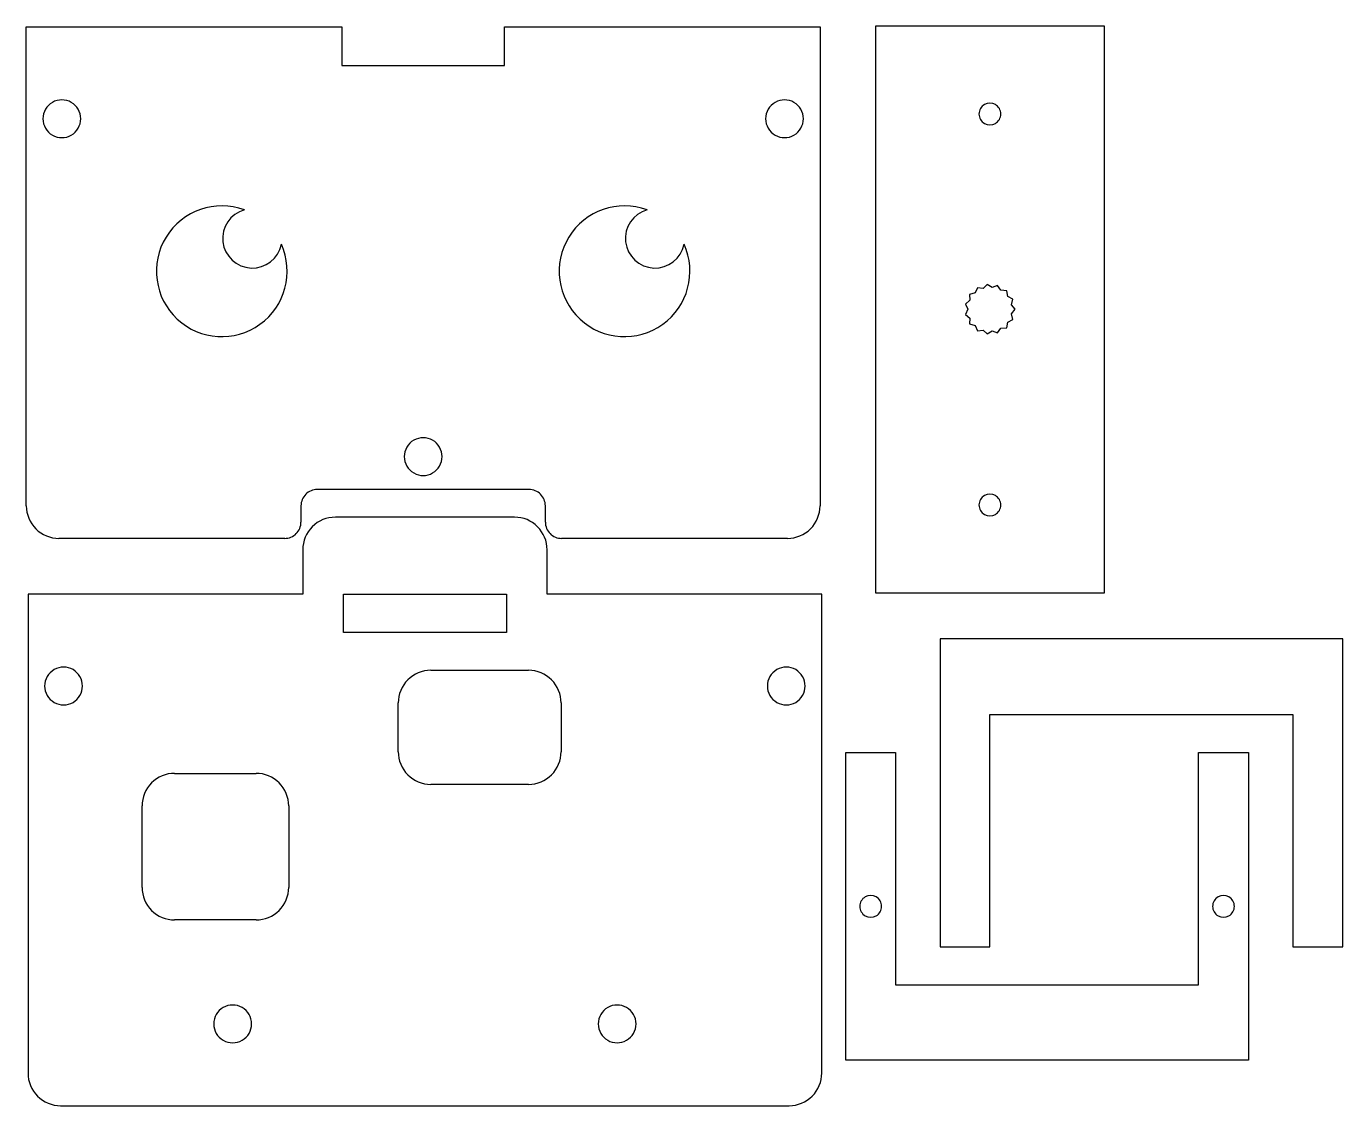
# Model space of a CAD drawing. Extents: x -105 to 105, y -106 to 105.
# Drawn here: x -3.7 to 99, y 20.3 to 104.4 of the extents above; entities that cross this region are included whole.
import ezdxf

# ---------------------------------------------------------------- set-up
doc = ezdxf.new("R2010")
doc.units = 0
doc.header["$MEASUREMENT"] = 0
doc.layers.add('LAYER_1', color=7, linetype='CONTINUOUS')
doc.layers.add('LAYER_10', color=7, linetype='CONTINUOUS')

msp = doc.modelspace()

# ---------------------------------------------------------------- linework, layer by layer
at = {"layer": 'LAYER_1'}
for points in [[(-3.6555, 67.0369), (-3.6555, 67.0369), (-3.6555, 104.3749), (-3.6555, 104.3749)], [(-3.6555, 104.3749), (-3.6555, 104.3749), (20.9317, 104.3749), (20.9317, 104.3749)], [(33.6317, 104.3749), (33.6317, 104.3749), (58.2245, 104.3749), (58.2245, 104.3749)], [(58.2245, 104.3749), (58.2245, 104.3749), (58.2245, 67.0369), (58.2245, 67.0369)], [(-0.1489, 98.488), (-0.6047, 98.7511), (-1.1662, 98.7511), (-1.6221, 98.488)], [(56.1911, 98.488), (55.7353, 98.7511), (55.1738, 98.7511), (54.7179, 98.488)], [(-1.6221, 98.488), (-2.0779, 98.2248), (-2.3587, 97.7385), (-2.3587, 97.2121)], [(0.5877, 97.2121), (0.5877, 97.7385), (0.307, 98.2248), (-0.1489, 98.488)], [(54.7179, 98.488), (54.2621, 98.2248), (53.9813, 97.7385), (53.9813, 97.2121)], [(56.9277, 97.2121), (56.9277, 97.7385), (56.647, 98.2248), (56.1911, 98.488)], [(-2.3587, 97.2121), (-2.3587, 96.6858), (-2.0779, 96.1995), (-1.6221, 95.9363)], [(-0.1489, 95.9363), (0.307, 96.1995), (0.5877, 96.6858), (0.5877, 97.2121)], [(0.5877, 97.2121), (0.5877, 97.2121), (0.5877, 97.2121), (0.5877, 97.2121)], [(53.9813, 97.2121), (53.9813, 96.6858), (54.2621, 96.1995), (54.7179, 95.9363)], [(56.1911, 95.9363), (56.647, 96.1995), (56.9277, 96.6858), (56.9277, 97.2121)], [(56.9277, 97.2121), (56.9277, 97.2121), (56.9277, 97.2121), (56.9277, 97.2121)], [(-1.6221, 95.9363), (-1.1662, 95.6731), (-0.6047, 95.6731), (-0.1489, 95.9363)], [(54.7179, 95.9363), (55.1738, 95.6731), (55.7353, 95.6731), (56.1911, 95.9363)], [(13.3439, 90.107), (11.0659, 90.9451), (8.5129, 90.06), (7.2425, 87.9916)], [(44.7383, 90.107), (42.4603, 90.9451), (39.9073, 90.06), (38.6369, 87.9916)], [(13.3439, 90.107), (12.2494, 89.8026), (11.539, 88.7472), (11.6691, 87.6186)], [(44.7383, 90.107), (43.6438, 89.8026), (42.9334, 88.7472), (43.0635, 87.6186)], [(7.2425, 87.9916), (5.9722, 85.9231), (6.3373, 83.2458), (8.1151, 81.593)], [(11.6691, 87.6186), (11.7991, 86.49), (12.7309, 85.6237), (13.866, 85.5762)], [(13.866, 85.5762), (15.001, 85.5287), (16.002, 86.314), (16.2259, 87.4278)], [(14.5602, 81.1886), (16.5306, 82.6061), (17.2276, 85.2168), (16.2259, 87.4278)], [(38.6369, 87.9916), (37.3666, 85.9231), (37.7317, 83.2458), (39.5095, 81.593)], [(43.0635, 87.6186), (43.1935, 86.49), (44.1253, 85.6237), (45.2604, 85.5762)], [(45.2604, 85.5762), (46.3954, 85.5287), (47.3964, 86.314), (47.6203, 87.4278)], [(45.9546, 81.1886), (47.925, 82.6061), (48.622, 85.2168), (47.6203, 87.4278)], [(8.1151, 81.593), (9.8929, 79.9403), (12.5897, 79.771), (14.5602, 81.1886)], [(39.5095, 81.593), (41.2873, 79.9403), (43.9841, 79.771), (45.9546, 81.1886)], [(26.5479, 72.1467), (26.0921, 71.8836), (25.8113, 71.3972), (25.8113, 70.8709)], [(28.0211, 72.1467), (27.5653, 72.4099), (27.0038, 72.4099), (26.5479, 72.1467)], [(28.7577, 70.8709), (28.7577, 71.3972), (28.477, 71.8836), (28.0211, 72.1467)], [(25.8113, 70.8709), (25.8113, 70.3446), (26.0921, 69.8582), (26.5479, 69.5951)], [(28.0211, 69.5951), (28.477, 69.8582), (28.7577, 70.3446), (28.7577, 70.8709)], [(28.7577, 70.8709), (28.7577, 70.8709), (28.7577, 70.8709), (28.7577, 70.8709)], [(26.5479, 69.5951), (27.0038, 69.3319), (27.5653, 69.3319), (28.0211, 69.5951)], [(18.1287, 67.935), (17.8906, 67.6968), (17.7567, 67.3738), (17.7567, 67.0369)], [(19.0267, 68.3069), (18.6899, 68.3069), (18.3669, 68.1731), (18.1287, 67.935)], [(35.5367, 68.3069), (35.5367, 68.3069), (19.0267, 68.3069), (19.0267, 68.3069)], [(36.4348, 67.935), (36.1966, 68.1731), (35.8736, 68.3069), (35.5367, 68.3069)], [(36.8067, 67.0369), (36.8067, 67.3738), (36.6729, 67.6968), (36.4348, 67.935)], [(-3.6555, 67.0369), (-3.6555, 66.3633), (-3.3878, 65.7172), (-2.9115, 65.2409)], [(17.7567, 67.0369), (17.7567, 67.0369), (17.7567, 65.7669), (17.7567, 65.7669)], [(36.8067, 65.7669), (36.8067, 65.7669), (36.8067, 67.0369), (36.8067, 67.0369)], [(57.4806, 65.2409), (57.9569, 65.7172), (58.2245, 66.3633), (58.2245, 67.0369)], [(17.3848, 64.8689), (17.6229, 65.1071), (17.7567, 65.4301), (17.7567, 65.7669)], [(20.4349, 66.1504), (19.7613, 66.1504), (19.1152, 65.8828), (18.6389, 65.4065)], [(34.4049, 66.1504), (34.4049, 66.1504), (20.4349, 66.1504), (20.4349, 66.1504)], [(36.201, 65.4065), (35.7246, 65.8828), (35.0786, 66.1504), (34.4049, 66.1504)], [(36.8067, 65.7669), (36.8067, 65.4301), (36.9406, 65.1071), (37.1787, 64.8689)], [(-2.9115, 65.2409), (-2.4352, 64.7645), (-1.7891, 64.4969), (-1.1155, 64.4969)], [(16.4867, 64.4969), (16.8236, 64.4969), (17.1466, 64.6307), (17.3848, 64.8689)], [(18.6389, 65.4065), (18.1625, 64.9301), (17.8949, 64.2841), (17.8949, 63.6104)], [(36.9449, 63.6104), (36.9449, 64.2841), (36.6773, 64.9301), (36.201, 65.4065)], [(37.1787, 64.8689), (37.4169, 64.6307), (37.7399, 64.4969), (38.0767, 64.4969)], [(55.6845, 64.4969), (56.3582, 64.4969), (57.0043, 64.7645), (57.4806, 65.2409)], [(16.4867, 64.4969), (16.4867, 64.4969), (-1.1155, 64.4969), (-1.1155, 64.4969)], [(55.6845, 64.4969), (55.6845, 64.4969), (38.0767, 64.4969), (38.0767, 64.4969)], [(17.8949, 63.6104), (17.8949, 63.6104), (17.8949, 60.1504), (17.8949, 60.1504)], [(36.9449, 60.1504), (36.9449, 60.1504), (36.9449, 63.6104), (36.9449, 63.6104)], [(17.8949, 60.1504), (17.8949, 60.1504), (-3.5229, 60.1504), (-3.5229, 60.1504)], [(-3.5229, 60.1504), (-3.5229, 60.1504), (-3.5229, 22.8124), (-3.5229, 22.8124)], [(21.0699, 57.1504), (21.0699, 57.1504), (21.0699, 60.1504), (21.0699, 60.1504)], [(21.0699, 60.1504), (21.0699, 60.1504), (33.7699, 60.1504), (33.7699, 60.1504)], [(33.7699, 60.1504), (33.7699, 60.1504), (33.7699, 57.1504), (33.7699, 57.1504)], [(58.3571, 60.1504), (58.3571, 60.1504), (36.9449, 60.1504), (36.9449, 60.1504)], [(58.3571, 22.8124), (58.3571, 22.8124), (58.3571, 60.1504), (58.3571, 60.1504)], [(33.7699, 57.1504), (33.7699, 57.1504), (21.0699, 57.1504), (21.0699, 57.1504)], [(67.5845, 56.6629), (67.5845, 56.6629), (67.5845, 32.6588), (67.5845, 32.6588)], [(98.9665, 56.6629), (98.9665, 56.6629), (67.5845, 56.6629), (67.5845, 56.6629)], [(98.9665, 32.6588), (98.9665, 32.6588), (98.9665, 56.6629), (98.9665, 56.6629)], [(-0.0163, 54.2634), (-0.4721, 54.5266), (-1.0337, 54.5266), (-1.4895, 54.2634)], [(56.3237, 54.2634), (55.8679, 54.5266), (55.3063, 54.5266), (54.8505, 54.2634)], [(-1.4895, 54.2634), (-1.9453, 54.0003), (-2.2261, 53.5139), (-2.2261, 52.9876)], [(0.7203, 52.9876), (0.7203, 53.5139), (0.4395, 54.0003), (-0.0163, 54.2634)], [(26.0811, 53.4685), (25.6047, 52.9921), (25.3371, 52.3461), (25.3371, 51.6724)], [(27.8771, 54.2124), (27.2035, 54.2124), (26.5574, 53.9448), (26.0811, 53.4685)], [(27.8771, 54.2124), (27.8771, 54.2124), (35.4971, 54.2124), (35.4971, 54.2124)], [(37.2932, 53.4685), (36.8168, 53.9448), (36.1708, 54.2124), (35.4971, 54.2124)], [(38.0371, 51.6724), (38.0371, 52.3461), (37.7695, 52.9921), (37.2932, 53.4685)], [(54.8505, 54.2634), (54.3947, 54.0003), (54.1139, 53.5139), (54.1139, 52.9876)], [(57.0603, 52.9876), (57.0603, 53.5139), (56.7795, 54.0003), (56.3237, 54.2634)], [(-2.2261, 52.9876), (-2.2261, 52.4613), (-1.9453, 51.9749), (-1.4895, 51.7118)], [(-0.0163, 51.7118), (0.4395, 51.9749), (0.7203, 52.4613), (0.7203, 52.9876)], [(0.7203, 52.9876), (0.7203, 52.9876), (0.7203, 52.9876), (0.7203, 52.9876)], [(54.1139, 52.9876), (54.1139, 52.4613), (54.3947, 51.9749), (54.8505, 51.7118)], [(56.3237, 51.7118), (56.7795, 51.9749), (57.0603, 52.4613), (57.0603, 52.9876)], [(57.0603, 52.9876), (57.0603, 52.9876), (57.0603, 52.9876), (57.0603, 52.9876)], [(-1.4895, 51.7118), (-1.0337, 51.4486), (-0.4721, 51.4486), (-0.0163, 51.7118)], [(25.3371, 47.8624), (25.3371, 47.8624), (25.3371, 51.6724), (25.3371, 51.6724)], [(38.0371, 51.6724), (38.0371, 51.6724), (38.0371, 47.8624), (38.0371, 47.8624)], [(54.8505, 51.7118), (55.3063, 51.4486), (55.8679, 51.4486), (56.3237, 51.7118)], [(71.4645, 32.6588), (71.4645, 32.6588), (71.4645, 50.7679), (71.4645, 50.7679)], [(71.4645, 50.7679), (71.4645, 50.7679), (95.0865, 50.7679), (95.0865, 50.7679)], [(95.0865, 50.7679), (95.0865, 50.7679), (95.0865, 32.6588), (95.0865, 32.6588)], [(25.3371, 47.8624), (25.3371, 47.1888), (25.6047, 46.5427), (26.0811, 46.0664)], [(37.2932, 46.0664), (37.7695, 46.5427), (38.0371, 47.1888), (38.0371, 47.8624)], [(87.7362, 29.7036), (87.7362, 29.7036), (87.7362, 47.8127), (87.7362, 47.8127)], [(7.9071, 46.1804), (7.2335, 46.1804), (6.5874, 45.9128), (6.1111, 45.4365)], [(7.9071, 46.1804), (7.9071, 46.1804), (14.2571, 46.1804), (14.2571, 46.1804)], [(16.0532, 45.4365), (15.5769, 45.9128), (14.9308, 46.1804), (14.2571, 46.1804)], [(6.1111, 45.4365), (5.6347, 44.9601), (5.3671, 44.3141), (5.3671, 43.6404)], [(16.7971, 43.6404), (16.7971, 44.3141), (16.5295, 44.9601), (16.0532, 45.4365)], [(26.0811, 46.0664), (26.5574, 45.59), (27.2035, 45.3224), (27.8771, 45.3224)], [(35.4971, 45.3224), (35.4971, 45.3224), (27.8771, 45.3224), (27.8771, 45.3224)], [(35.4971, 45.3224), (36.1708, 45.3224), (36.8168, 45.59), (37.2932, 46.0664)], [(5.3671, 37.2904), (5.3671, 37.2904), (5.3671, 43.6404), (5.3671, 43.6404)], [(16.7971, 43.6404), (16.7971, 43.6404), (16.7971, 37.2904), (16.7971, 37.2904)], [(5.3671, 37.2904), (5.3671, 36.6168), (5.6347, 35.9707), (6.1111, 35.4944)], [(16.0532, 35.4944), (16.5295, 35.9707), (16.7971, 36.6168), (16.7971, 37.2904)], [(61.7487, 36.5475), (61.4855, 36.3955), (61.3233, 36.1146), (61.3233, 35.8106)], [(62.5996, 36.5475), (62.3364, 36.6995), (62.012, 36.6995), (61.7487, 36.5475)], [(63.0251, 35.8106), (63.0251, 36.1146), (62.8629, 36.3955), (62.5996, 36.5475)], [(89.2507, 36.5475), (88.9875, 36.3955), (88.8253, 36.1146), (88.8253, 35.8106)], [(90.1016, 36.5475), (89.8384, 36.6995), (89.514, 36.6995), (89.2507, 36.5475)], [(90.5271, 35.8106), (90.5271, 36.1146), (90.3649, 36.3955), (90.1016, 36.5475)], [(6.1111, 35.4944), (6.5874, 35.018), (7.2335, 34.7504), (7.9071, 34.7504)], [(14.2571, 34.7504), (14.9308, 34.7504), (15.5769, 35.018), (16.0532, 35.4944)], [(61.3233, 35.8106), (61.3233, 35.5066), (61.4855, 35.2257), (61.7487, 35.0737)], [(61.3233, 35.8106), (61.3233, 35.8106), (61.3233, 35.8106), (61.3233, 35.8106)], [(61.7487, 35.0737), (62.012, 34.9217), (62.3364, 34.9217), (62.5996, 35.0737)], [(62.5996, 35.0737), (62.8629, 35.2257), (63.0251, 35.5066), (63.0251, 35.8106)], [(88.8253, 35.8106), (88.8253, 35.5066), (88.9875, 35.2257), (89.2507, 35.0737)], [(88.8253, 35.8106), (88.8253, 35.8106), (88.8253, 35.8106), (88.8253, 35.8106)], [(89.2507, 35.0737), (89.514, 34.9217), (89.8384, 34.9217), (90.1016, 35.0737)], [(90.1016, 35.0737), (90.3649, 35.2257), (90.5271, 35.5066), (90.5271, 35.8106)], [(14.2571, 34.7504), (14.2571, 34.7504), (7.9071, 34.7504), (7.9071, 34.7504)], [(67.5845, 32.6588), (67.5845, 32.6588), (71.4645, 32.6588), (71.4645, 32.6588)], [(95.0865, 32.6588), (95.0865, 32.6588), (98.9665, 32.6588), (98.9665, 32.6588)], [(11.6945, 27.9222), (11.2387, 27.6591), (10.9579, 27.1727), (10.9579, 26.6464)], [(13.1677, 27.9222), (12.7119, 28.1854), (12.1503, 28.1854), (11.6945, 27.9222)], [(13.9043, 26.6464), (13.9043, 27.1727), (13.6235, 27.6591), (13.1677, 27.9222)], [(41.6665, 27.9222), (41.2107, 27.6591), (40.9299, 27.1727), (40.9299, 26.6464)], [(43.1397, 27.9222), (42.6839, 28.1854), (42.1223, 28.1854), (41.6665, 27.9222)], [(43.8763, 26.6464), (43.8763, 27.1727), (43.5955, 27.6591), (43.1397, 27.9222)], [(10.9579, 26.6464), (10.9579, 26.1201), (11.2387, 25.6337), (11.6945, 25.3706)], [(13.1677, 25.3706), (13.6235, 25.6337), (13.9043, 26.1201), (13.9043, 26.6464)], [(13.9043, 26.6464), (13.9043, 26.6464), (13.9043, 26.6464), (13.9043, 26.6464)], [(40.9299, 26.6464), (40.9299, 26.1201), (41.2107, 25.6337), (41.6665, 25.3706)], [(43.1397, 25.3706), (43.5955, 25.6337), (43.8763, 26.1201), (43.8763, 26.6464)], [(43.8763, 26.6464), (43.8763, 26.6464), (43.8763, 26.6464), (43.8763, 26.6464)], [(11.6945, 25.3706), (12.1503, 25.1074), (12.7119, 25.1074), (13.1677, 25.3706)], [(41.6665, 25.3706), (42.1223, 25.1074), (42.6839, 25.1074), (43.1397, 25.3706)], [(-3.5229, 22.8124), (-3.5229, 22.1388), (-3.2553, 21.4927), (-2.7789, 21.0164)], [(57.6132, 21.0164), (58.0895, 21.4927), (58.3571, 22.1388), (58.3571, 22.8124)], [(-2.7789, 21.0164), (-2.3026, 20.54), (-1.6565, 20.2724), (-0.9829, 20.2724)], [(55.8171, 20.2724), (56.4908, 20.2724), (57.1368, 20.54), (57.6132, 21.0164)], [(-0.9829, 20.2724), (-0.9829, 20.2724), (55.8171, 20.2724), (55.8171, 20.2724)]]:
    msp.add_open_spline(points, degree=3, dxfattribs=at)
for points, knots in [([(20.9317, 104.3749), (20.9317, 104.3749), (20.9317, 101.3749), (20.9317, 101.3749), (20.9317, 101.3749), (20.9317, 101.3749), (33.6317, 101.3749), (33.6317, 101.3749), (33.6317, 101.3749), (33.6317, 101.3749), (33.6317, 104.3749), (33.6317, 104.3749)], [0, 0, 0, 0, 0.25, 0.25, 0.25, 0.25, 0.5, 0.5, 0.5, 0.5, 1, 1, 1, 1]), ([(60.2342, 47.8127), (60.2342, 47.8127), (64.1142, 47.8127), (64.1142, 47.8127), (64.1142, 47.8127), (64.1142, 47.8127), (64.1142, 29.7036), (64.1142, 29.7036), (64.1142, 29.7036), (64.1142, 29.7036), (87.7362, 29.7036), (87.7362, 29.7036)], [0, 0, 0, 0, 0.25, 0.25, 0.25, 0.25, 0.5, 0.5, 0.5, 0.5, 1, 1, 1, 1]), ([(87.7362, 47.8127), (87.7362, 47.8127), (91.6162, 47.8127), (91.6162, 47.8127), (91.6162, 47.8127), (91.6162, 47.8127), (91.6162, 23.8086), (91.6162, 23.8086), (91.6162, 23.8086), (91.6162, 23.8086), (60.2342, 23.8086), (60.2342, 23.8086), (60.2342, 23.8086), (60.2342, 23.8086), (60.2342, 47.8127), (60.2342, 47.8127)], [0, 0, 0, 0, 0.2, 0.2, 0.2, 0.2, 0.4, 0.4, 0.4, 0.4, 0.6, 0.6, 0.6, 0.6, 1, 1, 1, 1])]:
    msp.add_open_spline(points, degree=3, knots=knots, dxfattribs=at)
at = {"layer": 'LAYER_10'}
for points in [[(62.5351, 104.4169), (62.5351, 104.4169), (62.5351, 60.2646), (62.5351, 60.2646)], [(80.3943, 104.4169), (80.3943, 104.4169), (62.5351, 104.4169), (62.5351, 104.4169)], [(80.3943, 60.2646), (80.3943, 60.2646), (80.3943, 104.4169), (80.3943, 104.4169)], [(71.0393, 98.3176), (70.776, 98.1656), (70.6138, 97.8847), (70.6138, 97.5807)], [(70.6138, 97.5807), (70.6138, 97.2767), (70.776, 96.9958), (71.0393, 96.8438)], [(71.8902, 98.3176), (71.6269, 98.4696), (71.3025, 98.4696), (71.0393, 98.3176)], [(72.3156, 97.5807), (72.3156, 97.8847), (72.1534, 98.1656), (71.8902, 98.3176)], [(71.8902, 96.8438), (72.1534, 96.9958), (72.3156, 97.2767), (72.3156, 97.5807)], [(72.3156, 97.5807), (72.3156, 97.5807), (72.3156, 97.5807), (72.3156, 97.5807)], [(71.0393, 96.8438), (71.3025, 96.6918), (71.6269, 96.6918), (71.8902, 96.8438)], [(71.0393, 67.8376), (70.776, 67.6856), (70.6138, 67.4047), (70.6138, 67.1007)], [(71.8902, 67.8376), (71.6269, 67.9896), (71.3025, 67.9896), (71.0393, 67.8376)], [(72.3156, 67.1007), (72.3156, 67.4047), (72.1534, 67.6856), (71.8902, 67.8376)], [(70.6138, 67.1007), (70.6138, 66.7967), (70.776, 66.5158), (71.0393, 66.3638)], [(71.8902, 66.3638), (72.1534, 66.5158), (72.3156, 66.7967), (72.3156, 67.1007)], [(72.3156, 67.1007), (72.3156, 67.1007), (72.3156, 67.1007), (72.3156, 67.1007)], [(71.0393, 66.3638), (71.3025, 66.2118), (71.6269, 66.2118), (71.8902, 66.3638)], [(62.5351, 60.2646), (62.5351, 60.2646), (80.3943, 60.2646), (80.3943, 60.2646)]]:
    msp.add_open_spline(points, degree=3, dxfattribs=at)
msp.add_open_spline([(73.4221, 82.3621), (73.4221, 82.3621), (73.1502, 82.0075), (73.1502, 82.0075), (73.1502, 82.0075), (73.1502, 82.0075), (73.2528, 81.5741), (73.2528, 81.5741), (73.2528, 81.5741), (73.2528, 81.5741), (72.8587, 81.3596), (72.8587, 81.3596), (72.8587, 81.3596), (72.8587, 81.3596), (72.7745, 80.9224), (72.7745, 80.9224), (72.7745, 80.9224), (72.7745, 80.9224), (72.3263, 80.8851), (72.3263, 80.8851), (72.3263, 80.8851), (72.3263, 80.8851), (72.0696, 80.5196), (72.0696, 80.5196), (72.0696, 80.5196), (72.0696, 80.5196), (71.6449, 80.6659), (71.6449, 80.6659), (71.6449, 80.6659), (71.6449, 80.6659), (71.2602, 80.4353), (71.2602, 80.4353), (71.2602, 80.4353), (71.2602, 80.4353), (70.9322, 80.74), (70.9322, 80.74), (70.9322, 80.74), (70.9322, 80.74), (70.4861, 80.6843), (70.4861, 80.6843), (70.4861, 80.6843), (70.4861, 80.6843), (70.3118, 81.0946), (70.3118, 81.0946), (70.3118, 81.0946), (70.3118, 81.0946), (69.8812, 81.2234), (69.8812, 81.2234), (69.8812, 81.2234), (69.8812, 81.2234), (69.8906, 81.6684), (69.8906, 81.6684), (69.8906, 81.6684), (69.8906, 81.6684), (69.5502, 81.9593), (69.5502, 81.9593), (69.5502, 81.9593), (69.5502, 81.9593), (69.7416, 82.3621), (69.7416, 82.3621), (69.7416, 82.3621), (69.7416, 82.3621), (69.5502, 82.7649), (69.5502, 82.7649), (69.5502, 82.7649), (69.5502, 82.7649), (69.8906, 83.0558), (69.8906, 83.0558), (69.8906, 83.0558), (69.8906, 83.0558), (69.8812, 83.5008), (69.8812, 83.5008), (69.8812, 83.5008), (69.8812, 83.5008), (70.3118, 83.6296), (70.3118, 83.6296), (70.3118, 83.6296), (70.3118, 83.6296), (70.4861, 84.0399), (70.4861, 84.0399), (70.4861, 84.0399), (70.4861, 84.0399), (70.9322, 83.9842), (70.9322, 83.9842), (70.9322, 83.9842), (70.9322, 83.9842), (71.2602, 84.2889), (71.2602, 84.2889), (71.2602, 84.2889), (71.2602, 84.2889), (71.6449, 84.0583), (71.6449, 84.0583), (71.6449, 84.0583), (71.6449, 84.0583), (72.0696, 84.2046), (72.0696, 84.2046), (72.0696, 84.2046), (72.0696, 84.2046), (72.3263, 83.8391), (72.3263, 83.8391), (72.3263, 83.8391), (72.3263, 83.8391), (72.7745, 83.8018), (72.7745, 83.8018), (72.7745, 83.8018), (72.7745, 83.8018), (72.8587, 83.3646), (72.8587, 83.3646), (72.8587, 83.3646), (72.8587, 83.3646), (73.2528, 83.1501), (73.2528, 83.1501), (73.2528, 83.1501), (73.2528, 83.1501), (73.1502, 82.7167), (73.1502, 82.7167), (73.1502, 82.7167), (73.1502, 82.7167), (73.4221, 82.3621), (73.4221, 82.3621)], degree=3, knots=[0, 0, 0, 0, 0.03225806, 0.03225806, 0.03225806, 0.03225806, 0.06451613, 0.06451613, 0.06451613, 0.06451613, 0.09677419, 0.09677419, 0.09677419, 0.09677419, 0.12903226, 0.12903226, 0.12903226, 0.12903226, 0.16129032, 0.16129032, 0.16129032, 0.16129032, 0.19354839, 0.19354839, 0.19354839, 0.19354839, 0.22580645, 0.22580645, 0.22580645, 0.22580645, 0.25806452, 0.25806452, 0.25806452, 0.25806452, 0.29032258, 0.29032258, 0.29032258, 0.29032258, 0.32258065, 0.32258065, 0.32258065, 0.32258065, 0.35483871, 0.35483871, 0.35483871, 0.35483871, 0.38709677, 0.38709677, 0.38709677, 0.38709677, 0.41935484, 0.41935484, 0.41935484, 0.41935484, 0.4516129, 0.4516129, 0.4516129, 0.4516129, 0.48387097, 0.48387097, 0.48387097, 0.48387097, 0.51612903, 0.51612903, 0.51612903, 0.51612903, 0.5483871, 0.5483871, 0.5483871, 0.5483871, 0.58064516, 0.58064516, 0.58064516, 0.58064516, 0.61290323, 0.61290323, 0.61290323, 0.61290323, 0.64516129, 0.64516129, 0.64516129, 0.64516129, 0.67741935, 0.67741935, 0.67741935, 0.67741935, 0.70967742, 0.70967742, 0.70967742, 0.70967742, 0.74193548, 0.74193548, 0.74193548, 0.74193548, 0.77419355, 0.77419355, 0.77419355, 0.77419355, 0.80645161, 0.80645161, 0.80645161, 0.80645161, 0.83870968, 0.83870968, 0.83870968, 0.83870968, 0.87096774, 0.87096774, 0.87096774, 0.87096774, 0.90322581, 0.90322581, 0.90322581, 0.90322581, 0.93548387, 0.93548387, 0.93548387, 0.93548387, 1, 1, 1, 1], dxfattribs=at)

doc.saveas('drawing.dxf')
